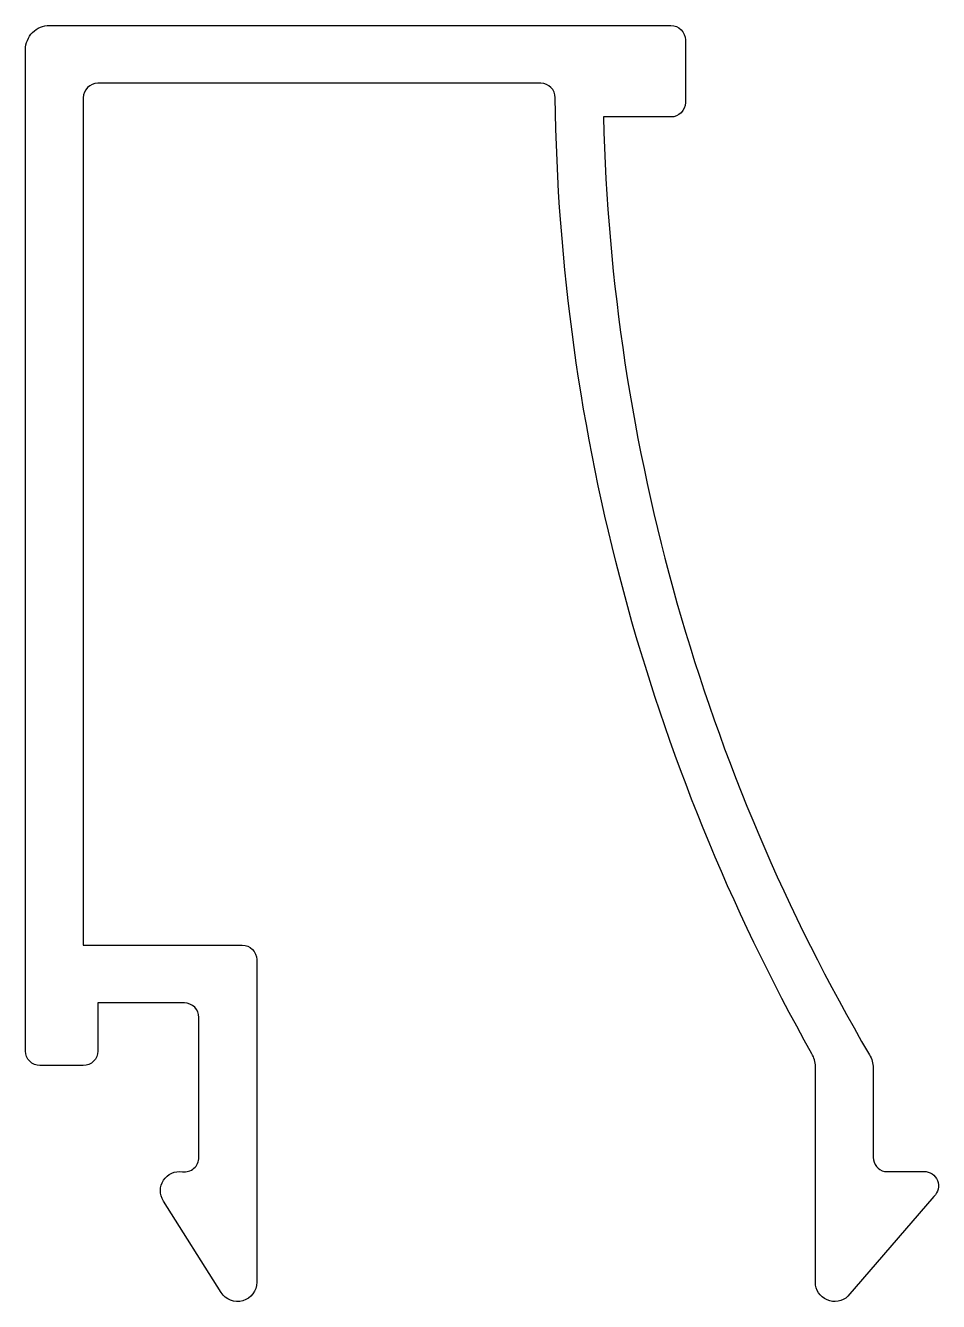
# Model space of a CAD drawing. Extents: x 179.4 to 198.4, y 221.2 to 247.7.
import ezdxf

# ---------------------------------------------------------------- set-up
doc = ezdxf.new("R2010")
doc.units = 0
doc.layers.get('0').update_dxf_attribs({"linetype": 'CONTINUOUS'})

msp = doc.modelspace()

# ---------------------------------------------------------------- linework, layer by layer
msp.add_lwpolyline([(190.446, 246.232, 0.414076), (190.146, 246.532), (180.948, 246.532, 0.414214), (180.648, 246.232), (180.648, 228.632), (183.948, 228.632, -0.414214), (184.248, 228.332), (184.248, 221.632, -0.75167), (183.51, 221.418), (182.31, 223.318, -0.640073), (182.705, 223.927, 0.45685), (183.048, 224.224), (183.048, 227.132, 0.414214), (182.748, 227.432), (180.948, 227.432), (180.948, 226.432, -0.414214), (180.648, 226.132), (179.748, 226.132, -0.414214), (179.448, 226.432), (179.448, 247.232, -0.414214), (179.948, 247.732), (192.848, 247.732, -0.414214), (193.148, 247.432), (193.148, 246.132, -0.414214), (192.848, 245.832), (191.448, 245.832, 0.126772), (196.969, 226.354, -0.143346), (197.048, 226.085), (197.048, 224.224, 0.35137), (197.283, 223.932), (198.103, 223.932, -0.677897), (198.31, 223.414), (196.523, 221.341, -0.658547), (195.848, 221.632), (195.848, 226.115, 0.138877), (195.774, 226.377, -0.125191)], format="xyb", close=True)

doc.saveas('drawing.dxf')
